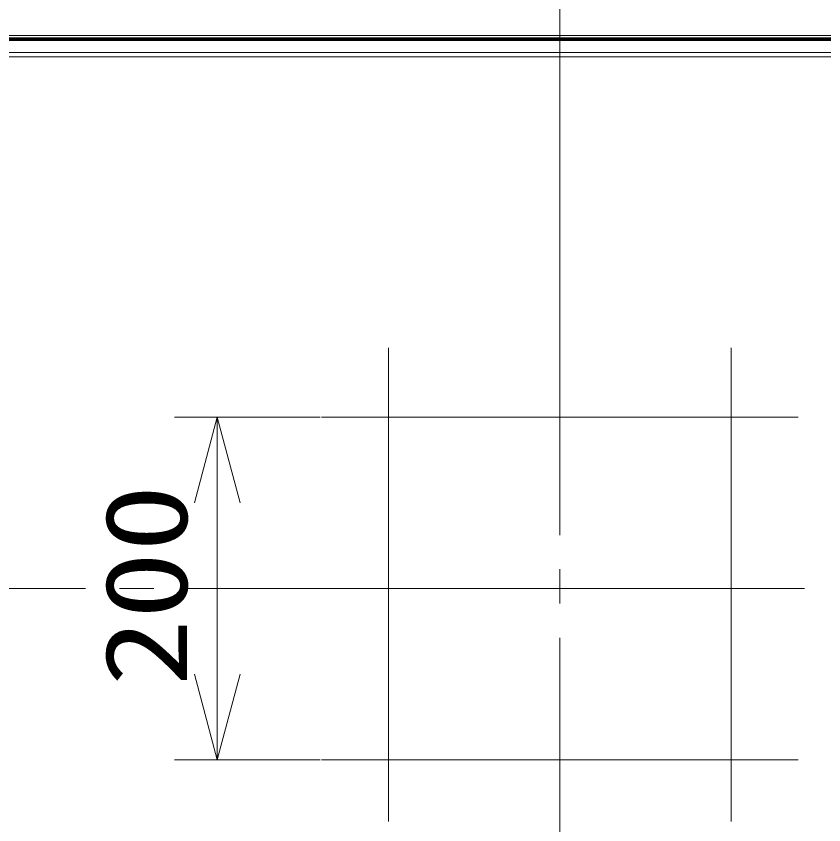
# Model space of a CAD drawing. Units: millimetres on the paper. Extents: x -63 to 64, y -59 to 59.
# Drawn here: x -25.88 to -2.29, y 15.74 to 39.35 of the extents above; entities that cross this region are included whole.
import ezdxf
from ezdxf.enums import TextEntityAlignment as Align

# ---------------------------------------------------------------- set-up
doc = ezdxf.new("R2010")
doc.units = ezdxf.units.MM
doc.linetypes.add('LONG_CHAIN', pattern=[21, 18, -1, 1, -1])
for name, color, linetype, lineweight in [('0-2_GAIKEI', 4, 'Continuous', 9), ('0-3_SUNPOU', 7, 'Continuous', 9), ('0-4_0', 7, 'Continuous', 9)]:
    doc.layers.add(name, color=color, linetype=linetype, lineweight=lineweight)
doc.styles.add('ＭＳ ゴシック', font='')
doc.styles.get('ＭＳ ゴシック').set_extended_font_data('MS Gothic')

# ---------------------------------------------------------------- blocks, each defined once
blk = doc.blocks.new('_Open30')
at = {"layer": '0-4_0'}
blk.add_line((0, 0), (-1, 0), dxfattribs=at)
blk.add_lwpolyline([(-1, 0.2679), (0, 0), (-1, -0.2679)], dxfattribs=at)

msp = doc.modelspace()

# ---------------------------------------------------------------- linework, layer by layer
at = {"layer": '0-2_GAIKEI', "color": 134, "linetype": 'LONG_CHAIN'}
for p, q in [((-10.005, 3.204), (-10.005, 42.308)), ((-15.006, 15.842), (-15.006, 29.67)), ((-5.004, 15.842), (-5.004, 29.67)), ((-16.964, 27.645), (-3.046, 27.645)), ((-41.859, 22.644), (21.849, 22.644)), ((-16.964, 17.643), (-3.046, 17.643))]:
    msp.add_line(p, q, dxfattribs=at)
at = {"layer": '0-2_GAIKEI', "color": 7}
msp.add_line((-37.78, 38.793), (17.77, 38.793), dxfattribs=at)
at = {"layer": '0-2_GAIKEI'}
for p, q in [((17.78, 38.695), (-37.79, 38.695)), ((17.78, 38.693), (-37.79, 38.693)), ((17.77, 38.718), (-37.78, 38.718)), ((-37.756, 38.67), (17.747, 38.67)), ((17.747, 38.64), (-37.756, 38.64)), ((-25.908, 38.69), (-25.853, 38.69)), ((-25.853, 38.67), (-25.853, 38.69)), ((-25.853, 38.689), (-22.968, 38.689)), ((-22.968, 38.682), (-25.853, 38.682)), ((-22.968, 38.69), (-22.912, 38.69)), ((-22.968, 38.67), (-22.968, 38.69)), ((-22.912, 38.67), (-22.912, 38.69)), ((-22.912, 38.689), (-22.157, 38.689)), ((-22.157, 38.682), (-22.912, 38.682)), ((-22.157, 38.69), (-22.102, 38.69)), ((-22.157, 38.67), (-22.157, 38.69)), ((-22.102, 38.67), (-22.102, 38.69)), ((-22.102, 38.689), (-19.412, 38.689)), ((-19.412, 38.682), (-22.102, 38.682)), ((-19.412, 38.69), (-19.357, 38.69)), ((-19.412, 38.67), (-19.412, 38.69)), ((-19.357, 38.67), (-19.357, 38.69)), ((-19.357, 38.689), (-18.657, 38.689)), ((-18.657, 38.682), (-19.357, 38.682)), ((-18.657, 38.69), (-18.602, 38.69)), ((-18.657, 38.67), (-18.657, 38.69)), ((-18.602, 38.67), (-18.602, 38.69)), ((-18.602, 38.689), (-18.324, 38.689)), ((-18.324, 38.682), (-18.602, 38.682)), ((-18.324, 38.69), (-18.269, 38.69)), ((-18.324, 38.67), (-18.324, 38.69)), ((-18.269, 38.67), (-18.269, 38.69)), ((-18.269, 38.689), (-17.744, 38.689)), ((-17.744, 38.682), (-18.269, 38.682)), ((-17.744, 38.69), (-17.689, 38.69)), ((-17.744, 38.67), (-17.744, 38.69)), ((-17.689, 38.67), (-17.689, 38.69)), ((-17.689, 38.689), (-17.111, 38.689)), ((-17.111, 38.682), (-17.689, 38.682)), ((-17.111, 38.69), (-17.056, 38.69)), ((-17.111, 38.67), (-17.111, 38.69)), ((-17.056, 38.67), (-17.056, 38.69)), ((-17.056, 38.689), (-15.956, 38.689)), ((-15.956, 38.682), (-17.056, 38.682)), ((-15.956, 38.69), (-15.901, 38.69)), ((-15.956, 38.67), (-15.956, 38.69)), ((-15.901, 38.67), (-15.901, 38.69)), ((-15.901, 38.689), (-12.91, 38.689)), ((-12.91, 38.682), (-15.901, 38.682)), ((-12.91, 38.69), (-12.855, 38.69)), ((-12.91, 38.67), (-12.91, 38.69)), ((-12.855, 38.67), (-12.855, 38.69)), ((-12.855, 38.689), (-12.155, 38.689)), ((-12.155, 38.682), (-12.855, 38.682)), ((-12.155, 38.69), (-12.1, 38.69)), ((-12.155, 38.67), (-12.155, 38.69)), ((-12.1, 38.67), (-12.1, 38.69)), ((-12.1, 38.689), (-10.322, 38.689)), ((-10.322, 38.682), (-12.1, 38.682)), ((-10.322, 38.69), (-10.267, 38.69)), ((-10.322, 38.67), (-10.322, 38.69)), ((-10.267, 38.67), (-10.267, 38.69)), ((-10.267, 38.689), (-9.742, 38.689)), ((-9.742, 38.682), (-10.267, 38.682)), ((-9.742, 38.69), (-9.687, 38.69)), ((-9.742, 38.67), (-9.742, 38.69)), ((-9.687, 38.67), (-9.687, 38.69)), ((-9.687, 38.689), (-7.909, 38.689)), ((-7.909, 38.682), (-9.687, 38.682)), ((-7.909, 38.69), (-7.854, 38.69)), ((-7.909, 38.67), (-7.909, 38.69)), ((-7.854, 38.67), (-7.854, 38.69)), ((-7.854, 38.689), (-7.154, 38.689)), ((-7.154, 38.682), (-7.854, 38.682)), ((-7.154, 38.69), (-7.099, 38.69)), ((-7.154, 38.67), (-7.154, 38.69)), ((-7.099, 38.67), (-7.099, 38.69)), ((-7.099, 38.689), (-4.359, 38.689)), ((-4.359, 38.682), (-7.099, 38.682)), ((-4.359, 38.69), (-4.304, 38.69)), ((-4.359, 38.67), (-4.359, 38.69)), ((-4.304, 38.67), (-4.304, 38.69)), ((-4.304, 38.689), (-3.204, 38.689)), ((-3.204, 38.682), (-4.304, 38.682)), ((-3.204, 38.69), (-3.149, 38.69)), ((-3.204, 38.67), (-3.204, 38.69)), ((-3.149, 38.67), (-3.149, 38.69)), ((-3.149, 38.689), (-2.321, 38.689)), ((-2.321, 38.682), (-3.149, 38.682)), ((-2.321, 38.69), (-2.266, 38.69)), ((-2.321, 38.67), (-2.321, 38.69)), ((-37.506, 38.294), (17.497, 38.294)), ((-37.405, 38.169), (17.396, 38.169))]:
    msp.add_line(p, q, dxfattribs=at)
at = {"layer": '0-3_SUNPOU'}
for p, q in [((-17.006, 27.645), (-21.256, 27.645)), ((-20.006, 25.145), (-20.006, 20.143)), ((-17.006, 17.643), (-21.256, 17.643))]:
    msp.add_line(p, q, dxfattribs=at)

# ---------------------------------------------------------------- block references
at = {"layer": '0-3_SUNPOU', "xscale": 2.5, "yscale": 2.5}
for p, rotation in [((-20.006, 27.645), 90), ((-20.006, 17.643), 270)]:
    msp.add_blockref('_Open30', p, dxfattribs=dict(at, rotation=rotation))

# ---------------------------------------------------------------- texts
at = {"layer": '0-3_SUNPOU', "style": 'ＭＳ ゴシック', "width": 1.2}
msp.add_text('200', height=2.405, rotation=90, dxfattribs=at).set_placement((-20.168, 19.787), align=Align.BOTTOM_LEFT)

doc.saveas('drawing.dxf')
